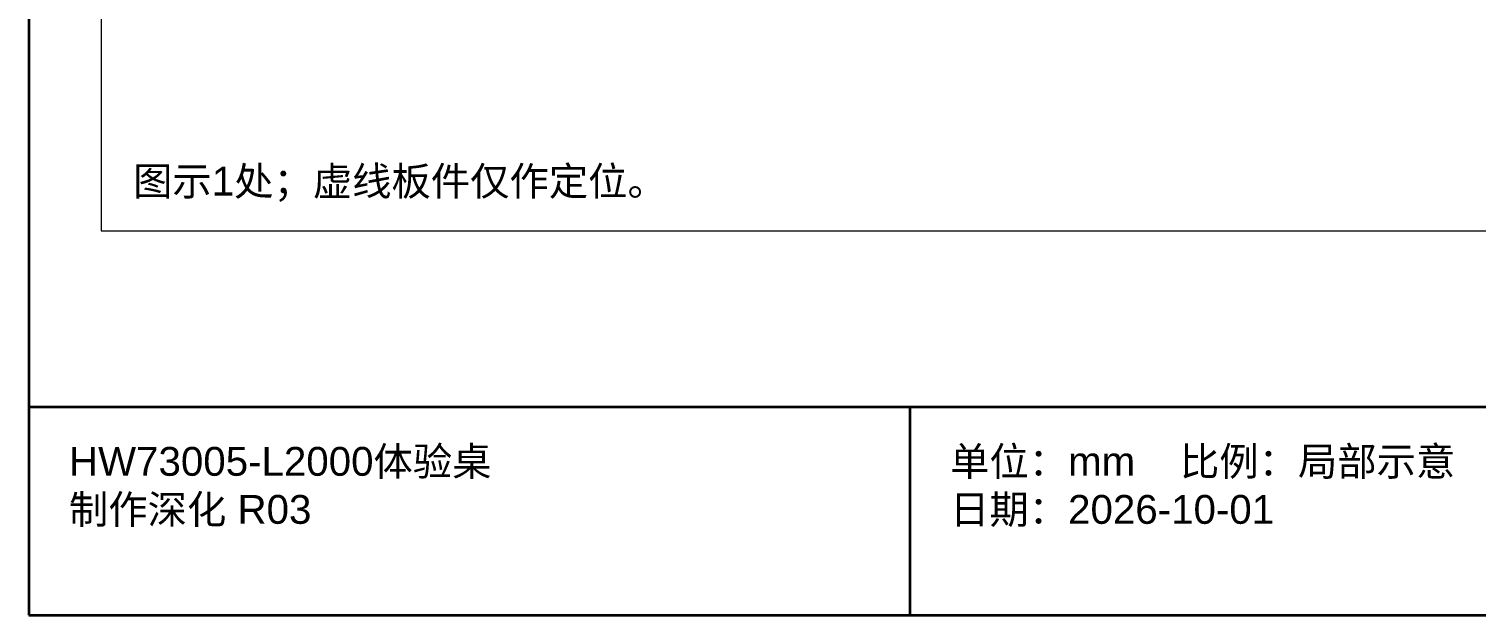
# Model space of a CAD drawing. Header units: millimetres. Extents: x 50 to 612415, y 2 to 4150.
# Drawn here: x 552050 to 553857, y 50 to 782 of the extents above; entities that cross this region are included whole.
import ezdxf

# ---------------------------------------------------------------- set-up
doc = ezdxf.new("R2010")
doc.units = ezdxf.units.MM
for name, color, linetype, lineweight in [('DIM', 7, 'Continuous', 13), ('FRAME', 7, 'Continuous', 35), ('NOTE', 7, 'Continuous', 18)]:
    doc.layers.add(name, color=color, linetype=linetype, lineweight=lineweight)
doc.styles.add('CN', font='Arial Unicode.ttf')

msp = doc.modelspace()

# ---------------------------------------------------------------- linework, layer by layer
at = {"layer": 'DIM'}
msp.add_lwpolyline([(552140, 530), (554900, 530), (554900, 2060), (552140, 2060)], close=True, dxfattribs=at)
at = {"layer": 'FRAME'}
for p, q in [((552050, 310), (557890, 310)), ((553150, 50), (553150, 310))]:
    msp.add_line(p, q, dxfattribs=at)
msp.add_lwpolyline([(552050, 50), (557890, 50), (557890, 4150), (552050, 4150)], close=True, dxfattribs=at)

# ---------------------------------------------------------------- texts
at = {"layer": 'NOTE', "char_height": 36, "attachment_point": 1, "style": 'CN'}
for s, insert, width in [('图示1处；虚线板件仅作定位。', (552180, 610), 2680), ('HW73005-L2000体验桌\\P制作深化 R03', (552100, 260), 1000), ('单位：mm    比例：局部示意\\P日期：2026-10-01', (553200, 260), 1050)]:
    msp.add_mtext(s, dxfattribs=dict(at, insert=insert, width=width))

doc.saveas('drawing.dxf')
